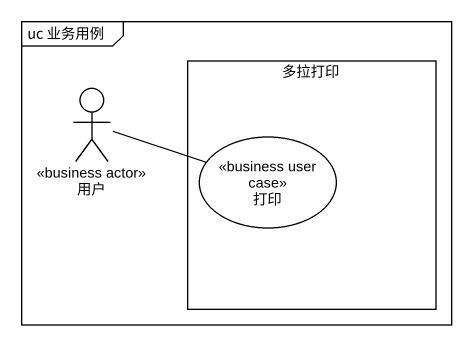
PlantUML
@startuml
mainframe uc 业务用例
rectangle 多拉打印 {
  usecase 打印 <<business user case>>
}
actor 用户 <<business actor>>
用户 -right- 打印
@enduml
